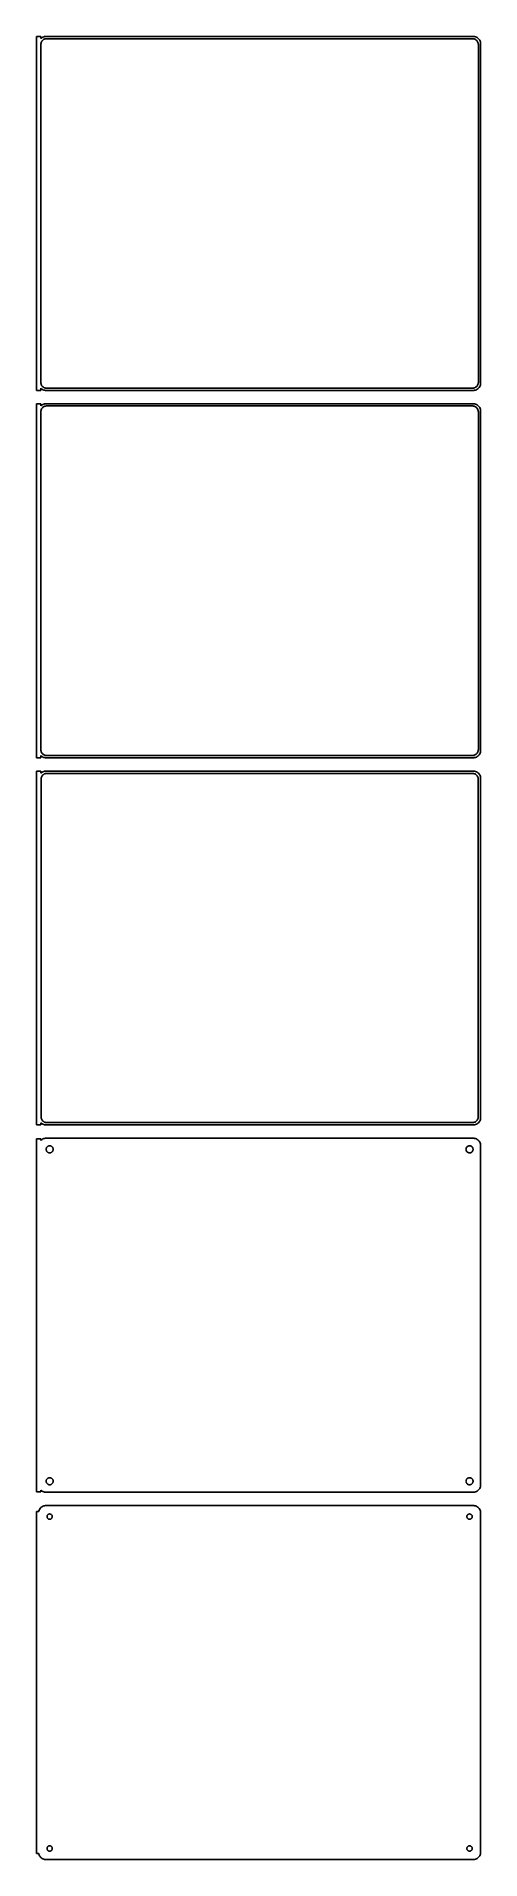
# Model space of a CAD drawing. Header units: metres. Extents: x -152 to 150, y 876 to 2112.
import ezdxf

# ---------------------------------------------------------------- set-up
doc = ezdxf.new("R2010")
doc.units = ezdxf.units.M

msp = doc.modelspace()

# ---------------------------------------------------------------- linework, layer by layer
for p, q in [((-148.5, 2111.99), (-151.5, 2111.99)), ((-151.5, 2111.99), (-151.5, 1872.01)), ((-148.5, 2110.56), (-148.5, 2111.99)), ((-148.187, 2110.85), (-148.5, 2110.56)), ((-148.5, 2106.5), (-148.468, 2107)), ((-148.5, 1877.5), (-148.5, 2106.5)), ((-148.468, 2107), (-148.374, 2107.49)), ((-148.374, 2107.49), (-148.219, 2107.97)), ((-148.219, 2107.97), (-148.005, 2108.43)), ((-147.679, 2111.22), (-148.187, 2110.85)), ((-148.005, 2108.43), (-147.736, 2108.85)), ((-147.736, 2108.85), (-147.416, 2109.24)), ((-147.129, 2111.52), (-147.679, 2111.22)), ((-147.416, 2109.24), (-147.05, 2109.58)), ((-146.545, 2111.76), (-147.129, 2111.52)), ((-147.05, 2109.58), (-146.643, 2109.88)), ((-146.643, 2109.88), (-146.203, 2110.12)), ((-145.937, 2111.91), (-146.545, 2111.76)), ((-146.203, 2110.12), (-145.736, 2110.3)), ((-145.314, 2111.99), (-145.937, 2111.91)), ((-145.736, 2110.3), (-145.25, 2110.43)), ((145.314, 2111.99), (-145.314, 2111.99)), ((-145.25, 2110.43), (-144.751, 2110.49)), ((-144.751, 2110.49), (144.751, 2110.49)), ((144.751, 2110.49), (145.25, 2110.43)), ((145.25, 2110.43), (145.736, 2110.3)), ((145.937, 2111.91), (145.314, 2111.99)), ((145.736, 2110.3), (146.203, 2110.12)), ((146.545, 2111.76), (145.937, 2111.91)), ((146.203, 2110.12), (146.643, 2109.88)), ((147.129, 2111.52), (146.545, 2111.76)), ((146.643, 2109.88), (147.05, 2109.58)), ((147.05, 2109.58), (147.416, 2109.24)), ((147.679, 2111.22), (147.129, 2111.52)), ((147.416, 2109.24), (147.736, 2108.85)), ((148.187, 2110.85), (147.679, 2111.22)), ((147.736, 2108.85), (148.005, 2108.43)), ((148.005, 2108.43), (148.219, 2107.97)), ((148.645, 2110.42), (148.187, 2110.85)), ((148.219, 2107.97), (148.374, 2107.49)), ((148.374, 2107.49), (148.468, 2107)), ((148.468, 2107), (148.5, 2106.5)), ((148.5, 2106.5), (148.5, 1877.5)), ((149.045, 2109.94), (148.645, 2110.42)), ((149.382, 2109.41), (149.045, 2109.94)), ((149.649, 2108.84), (149.382, 2109.41)), ((149.843, 2108.24), (149.649, 2108.84)), ((149.961, 2107.63), (149.843, 2108.24)), ((150, 2107), (149.961, 2107.63)), ((150, 1877), (150, 2107)), ((-151.5, 1872.01), (-148.5, 1872.01)), ((-148.468, 1877), (-148.5, 1877.5)), ((-148.5, 1873.44), (-148.187, 1873.15)), ((-148.5, 1872.01), (-148.5, 1873.44)), ((-148.374, 1876.51), (-148.468, 1877)), ((-148.219, 1876.03), (-148.374, 1876.51)), ((-148.005, 1875.57), (-148.219, 1876.03)), ((-148.187, 1873.15), (-147.679, 1872.78)), ((-147.736, 1875.15), (-148.005, 1875.57)), ((-147.416, 1874.76), (-147.736, 1875.15)), ((-147.679, 1872.78), (-147.129, 1872.48)), ((-147.05, 1874.42), (-147.416, 1874.76)), ((-147.129, 1872.48), (-146.545, 1872.24)), ((-146.643, 1874.12), (-147.05, 1874.42)), ((-146.203, 1873.88), (-146.643, 1874.12)), ((-146.545, 1872.24), (-145.937, 1872.09)), ((-145.736, 1873.7), (-146.203, 1873.88)), ((-145.937, 1872.09), (-145.314, 1872.01)), ((-145.25, 1873.57), (-145.736, 1873.7)), ((-145.314, 1872.01), (145.314, 1872.01)), ((-144.751, 1873.51), (-145.25, 1873.57)), ((144.751, 1873.51), (-144.751, 1873.51)), ((145.25, 1873.57), (144.751, 1873.51)), ((145.736, 1873.7), (145.25, 1873.57)), ((145.314, 1872.01), (145.937, 1872.09)), ((146.203, 1873.88), (145.736, 1873.7)), ((145.937, 1872.09), (146.545, 1872.24)), ((146.643, 1874.12), (146.203, 1873.88)), ((146.545, 1872.24), (147.129, 1872.48)), ((147.05, 1874.42), (146.643, 1874.12)), ((147.416, 1874.76), (147.05, 1874.42)), ((147.129, 1872.48), (147.679, 1872.78)), ((147.736, 1875.15), (147.416, 1874.76)), ((147.679, 1872.78), (148.187, 1873.15)), ((148.005, 1875.57), (147.736, 1875.15)), ((148.219, 1876.03), (148.005, 1875.57)), ((148.187, 1873.15), (148.645, 1873.58)), ((148.374, 1876.51), (148.219, 1876.03)), ((148.468, 1877), (148.374, 1876.51)), ((148.5, 1877.5), (148.468, 1877)), ((148.645, 1873.58), (149.045, 1874.06)), ((149.045, 1874.06), (149.382, 1874.59)), ((149.382, 1874.59), (149.649, 1875.16)), ((149.649, 1875.16), (149.843, 1875.76)), ((149.843, 1875.76), (149.961, 1876.37)), ((149.961, 1876.37), (150, 1877)), ((-148.5, 1862.99), (-151.5, 1862.99)), ((-151.5, 1862.99), (-151.5, 1623.01)), ((-148.5, 1861.56), (-148.5, 1862.99)), ((-148.187, 1861.85), (-148.5, 1861.56)), ((-148.5, 1857.5), (-148.468, 1858)), ((-148.5, 1628.5), (-148.5, 1857.5)), ((-148.468, 1858), (-148.374, 1858.49)), ((-148.374, 1858.49), (-148.219, 1858.97)), ((-148.219, 1858.97), (-148.005, 1859.43)), ((-147.679, 1862.22), (-148.187, 1861.85)), ((-148.005, 1859.43), (-147.736, 1859.85)), ((-147.736, 1859.85), (-147.416, 1860.24)), ((-147.129, 1862.52), (-147.679, 1862.22)), ((-147.416, 1860.24), (-147.05, 1860.58)), ((-146.545, 1862.76), (-147.129, 1862.52)), ((-147.05, 1860.58), (-146.643, 1860.88)), ((-146.643, 1860.88), (-146.203, 1861.12)), ((-145.937, 1862.91), (-146.545, 1862.76)), ((-146.203, 1861.12), (-145.736, 1861.3)), ((-145.314, 1862.99), (-145.937, 1862.91)), ((-145.736, 1861.3), (-145.25, 1861.43)), ((145.314, 1862.99), (-145.314, 1862.99)), ((-145.25, 1861.43), (-144.751, 1861.49)), ((-144.751, 1861.49), (144.751, 1861.49)), ((144.751, 1861.49), (145.25, 1861.43)), ((145.25, 1861.43), (145.736, 1861.3)), ((145.937, 1862.91), (145.314, 1862.99)), ((145.736, 1861.3), (146.203, 1861.12)), ((146.545, 1862.76), (145.937, 1862.91)), ((146.203, 1861.12), (146.643, 1860.88)), ((147.129, 1862.52), (146.545, 1862.76)), ((146.643, 1860.88), (147.05, 1860.58)), ((147.05, 1860.58), (147.416, 1860.24)), ((147.679, 1862.22), (147.129, 1862.52)), ((147.416, 1860.24), (147.736, 1859.85)), ((148.187, 1861.85), (147.679, 1862.22)), ((147.736, 1859.85), (148.005, 1859.43)), ((148.005, 1859.43), (148.219, 1858.97)), ((148.645, 1861.42), (148.187, 1861.85)), ((148.219, 1858.97), (148.374, 1858.49)), ((148.374, 1858.49), (148.468, 1858)), ((148.468, 1858), (148.5, 1857.5)), ((148.5, 1857.5), (148.5, 1628.5)), ((149.045, 1860.94), (148.645, 1861.42)), ((149.382, 1860.41), (149.045, 1860.94)), ((149.649, 1859.84), (149.382, 1860.41)), ((149.843, 1859.24), (149.649, 1859.84)), ((149.961, 1858.63), (149.843, 1859.24)), ((150, 1858), (149.961, 1858.63)), ((150, 1628), (150, 1858)), ((-151.5, 1623.01), (-148.5, 1623.01)), ((-148.468, 1628), (-148.5, 1628.5)), ((-148.5, 1624.44), (-148.187, 1624.15)), ((-148.5, 1623.01), (-148.5, 1624.44)), ((-148.374, 1627.51), (-148.468, 1628)), ((-148.219, 1627.03), (-148.374, 1627.51)), ((-148.005, 1626.57), (-148.219, 1627.03)), ((-148.187, 1624.15), (-147.679, 1623.78)), ((-147.736, 1626.15), (-148.005, 1626.57)), ((-147.416, 1625.76), (-147.736, 1626.15)), ((-147.679, 1623.78), (-147.129, 1623.48)), ((-147.05, 1625.42), (-147.416, 1625.76)), ((-147.129, 1623.48), (-146.545, 1623.24)), ((-146.643, 1625.12), (-147.05, 1625.42)), ((-146.203, 1624.88), (-146.643, 1625.12)), ((-146.545, 1623.24), (-145.937, 1623.09)), ((-145.736, 1624.7), (-146.203, 1624.88)), ((-145.937, 1623.09), (-145.314, 1623.01)), ((-145.25, 1624.57), (-145.736, 1624.7)), ((-145.314, 1623.01), (145.314, 1623.01)), ((-144.751, 1624.51), (-145.25, 1624.57)), ((144.751, 1624.51), (-144.751, 1624.51)), ((145.25, 1624.57), (144.751, 1624.51)), ((145.736, 1624.7), (145.25, 1624.57)), ((145.314, 1623.01), (145.937, 1623.09)), ((146.203, 1624.88), (145.736, 1624.7)), ((145.937, 1623.09), (146.545, 1623.24)), ((146.643, 1625.12), (146.203, 1624.88)), ((146.545, 1623.24), (147.129, 1623.48)), ((147.05, 1625.42), (146.643, 1625.12)), ((147.416, 1625.76), (147.05, 1625.42)), ((147.129, 1623.48), (147.679, 1623.78)), ((147.736, 1626.15), (147.416, 1625.76)), ((147.679, 1623.78), (148.187, 1624.15)), ((148.005, 1626.57), (147.736, 1626.15)), ((148.219, 1627.03), (148.005, 1626.57)), ((148.187, 1624.15), (148.645, 1624.58)), ((148.374, 1627.51), (148.219, 1627.03)), ((148.468, 1628), (148.374, 1627.51)), ((148.5, 1628.5), (148.468, 1628)), ((148.645, 1624.58), (149.045, 1625.06)), ((149.045, 1625.06), (149.382, 1625.59)), ((149.382, 1625.59), (149.649, 1626.16)), ((149.649, 1626.16), (149.843, 1626.76)), ((149.843, 1626.76), (149.961, 1627.37)), ((149.961, 1627.37), (150, 1628)), ((-148.5, 1613.99), (-151.5, 1613.99)), ((-151.5, 1613.99), (-151.5, 1374.01)), ((-148.5, 1612.56), (-148.5, 1613.99)), ((-148.187, 1612.85), (-148.5, 1612.56)), ((-148.373, 1608.5), (-148.342, 1608.99)), ((-148.373, 1379.5), (-148.373, 1608.5)), ((-148.342, 1608.99), (-148.251, 1609.46)), ((-148.251, 1609.46), (-148.101, 1609.93)), ((-147.679, 1613.22), (-148.187, 1612.85)), ((-148.101, 1609.93), (-147.894, 1610.37)), ((-147.894, 1610.37), (-147.633, 1610.78)), ((-147.129, 1613.52), (-147.679, 1613.22)), ((-147.633, 1610.78), (-147.323, 1611.15)), ((-147.323, 1611.15), (-146.969, 1611.48)), ((-146.545, 1613.76), (-147.129, 1613.52)), ((-146.969, 1611.48), (-146.575, 1611.77)), ((-146.575, 1611.77), (-146.149, 1612)), ((-145.937, 1613.91), (-146.545, 1613.76)), ((-146.149, 1612), (-145.697, 1612.18)), ((-145.314, 1613.99), (-145.937, 1613.91)), ((-145.697, 1612.18), (-145.226, 1612.3)), ((145.314, 1613.99), (-145.314, 1613.99)), ((-145.226, 1612.3), (-144.743, 1612.36)), ((-144.743, 1612.36), (144.743, 1612.36)), ((144.743, 1612.36), (145.226, 1612.3)), ((145.226, 1612.3), (145.697, 1612.18)), ((145.937, 1613.91), (145.314, 1613.99)), ((145.697, 1612.18), (146.149, 1612)), ((146.545, 1613.76), (145.937, 1613.91)), ((146.149, 1612), (146.575, 1611.77)), ((147.129, 1613.52), (146.545, 1613.76)), ((146.575, 1611.77), (146.969, 1611.48)), ((146.969, 1611.48), (147.323, 1611.15)), ((147.679, 1613.22), (147.129, 1613.52)), ((147.323, 1611.15), (147.633, 1610.78)), ((147.633, 1610.78), (147.894, 1610.37)), ((148.187, 1612.85), (147.679, 1613.22)), ((147.894, 1610.37), (148.101, 1609.93)), ((148.101, 1609.93), (148.251, 1609.46)), ((148.645, 1612.42), (148.187, 1612.85)), ((148.251, 1609.46), (148.342, 1608.99)), ((148.342, 1608.99), (148.373, 1608.5)), ((148.373, 1608.5), (148.373, 1379.5)), ((149.045, 1611.94), (148.645, 1612.42)), ((149.382, 1611.41), (149.045, 1611.94)), ((149.649, 1610.84), (149.382, 1611.41)), ((149.843, 1610.24), (149.649, 1610.84)), ((149.961, 1609.63), (149.843, 1610.24)), ((150, 1609), (149.961, 1609.63)), ((150, 1379), (150, 1609)), ((-151.5, 1374.01), (-148.5, 1374.01)), ((-148.5, 1375.44), (-148.187, 1375.15)), ((-148.5, 1374.01), (-148.5, 1375.44)), ((-148.342, 1379.01), (-148.373, 1379.5)), ((-148.251, 1378.54), (-148.342, 1379.01)), ((-148.101, 1378.07), (-148.251, 1378.54)), ((-148.187, 1375.15), (-147.679, 1374.78)), ((-147.894, 1377.63), (-148.101, 1378.07)), ((-147.633, 1377.22), (-147.894, 1377.63)), ((-147.679, 1374.78), (-147.129, 1374.48)), ((-147.323, 1376.85), (-147.633, 1377.22)), ((-146.969, 1376.52), (-147.323, 1376.85)), ((-147.129, 1374.48), (-146.545, 1374.24)), ((-146.575, 1376.23), (-146.969, 1376.52)), ((-146.149, 1376), (-146.575, 1376.23)), ((-146.545, 1374.24), (-145.937, 1374.09)), ((-145.697, 1375.82), (-146.149, 1376)), ((-145.937, 1374.09), (-145.314, 1374.01)), ((-145.226, 1375.7), (-145.697, 1375.82)), ((-145.314, 1374.01), (145.314, 1374.01)), ((-144.743, 1375.64), (-145.226, 1375.7)), ((144.743, 1375.64), (-144.743, 1375.64)), ((145.226, 1375.7), (144.743, 1375.64)), ((145.697, 1375.82), (145.226, 1375.7)), ((145.314, 1374.01), (145.937, 1374.09)), ((146.149, 1376), (145.697, 1375.82)), ((145.937, 1374.09), (146.545, 1374.24)), ((146.575, 1376.23), (146.149, 1376)), ((146.545, 1374.24), (147.129, 1374.48)), ((146.969, 1376.52), (146.575, 1376.23)), ((147.323, 1376.85), (146.969, 1376.52)), ((147.129, 1374.48), (147.679, 1374.78)), ((147.633, 1377.22), (147.323, 1376.85)), ((147.894, 1377.63), (147.633, 1377.22)), ((147.679, 1374.78), (148.187, 1375.15)), ((148.101, 1378.07), (147.894, 1377.63)), ((148.251, 1378.54), (148.101, 1378.07)), ((148.187, 1375.15), (148.645, 1375.58)), ((148.342, 1379.01), (148.251, 1378.54)), ((148.373, 1379.5), (148.342, 1379.01)), ((148.645, 1375.58), (149.045, 1376.06)), ((149.045, 1376.06), (149.382, 1376.59)), ((149.382, 1376.59), (149.649, 1377.16)), ((149.649, 1377.16), (149.843, 1377.76)), ((149.843, 1377.76), (149.961, 1378.37)), ((149.961, 1378.37), (150, 1379)), ((-148.5, 1364.61), (-151.5, 1364.61)), ((-151.5, 1364.61), (-151.5, 1125.39)), ((-148.5, 1363.56), (-148.5, 1364.61)), ((-148.187, 1363.85), (-148.5, 1363.56)), ((-147.679, 1364.22), (-148.187, 1363.85)), ((-147.129, 1364.52), (-147.679, 1364.22)), ((-146.545, 1364.76), (-147.129, 1364.52)), ((-145.937, 1364.91), (-146.545, 1364.76)), ((-145.314, 1364.99), (-145.937, 1364.91)), ((145.314, 1364.99), (-145.314, 1364.99)), ((-143.786, 1359.53), (-143.522, 1359.67)), ((-143.522, 1359.67), (-143.242, 1359.78)), ((-143.242, 1359.78), (-142.95, 1359.86)), ((-142.95, 1359.86), (-142.651, 1359.9)), ((-142.651, 1359.9), (-142.349, 1359.9)), ((-142.349, 1359.9), (-142.05, 1359.86)), ((-142.05, 1359.86), (-141.758, 1359.78)), ((-141.758, 1359.78), (-141.478, 1359.67)), ((-141.478, 1359.67), (-141.214, 1359.53)), ((141.214, 1359.53), (141.478, 1359.67)), ((141.478, 1359.67), (141.758, 1359.78)), ((141.758, 1359.78), (142.05, 1359.86)), ((142.05, 1359.86), (142.349, 1359.9)), ((142.349, 1359.9), (142.651, 1359.9)), ((142.651, 1359.9), (142.95, 1359.86)), ((142.95, 1359.86), (143.242, 1359.78)), ((143.242, 1359.78), (143.522, 1359.67)), ((143.522, 1359.67), (143.786, 1359.53)), ((145.937, 1364.91), (145.314, 1364.99)), ((146.545, 1364.76), (145.937, 1364.91)), ((147.129, 1364.52), (146.545, 1364.76)), ((147.679, 1364.22), (147.129, 1364.52)), ((148.187, 1363.85), (147.679, 1364.22)), ((148.645, 1363.42), (148.187, 1363.85)), ((149.045, 1362.94), (148.645, 1363.42)), ((149.382, 1362.41), (149.045, 1362.94)), ((149.649, 1361.84), (149.382, 1362.41)), ((149.843, 1361.24), (149.649, 1361.84)), ((149.961, 1360.63), (149.843, 1361.24)), ((150, 1360), (149.961, 1360.63)), ((150, 1130), (150, 1360)), ((-144.9, 1357.5), (-144.881, 1357.8)), ((-144.881, 1357.2), (-144.9, 1357.5)), ((-144.881, 1357.8), (-144.825, 1358.1)), ((-144.825, 1356.9), (-144.881, 1357.2)), ((-144.825, 1358.1), (-144.731, 1358.38)), ((-144.731, 1356.62), (-144.825, 1356.9)), ((-144.731, 1358.38), (-144.603, 1358.66)), ((-144.603, 1356.34), (-144.731, 1356.62)), ((-144.603, 1358.66), (-144.442, 1358.91)), ((-144.442, 1356.09), (-144.603, 1356.34)), ((-144.442, 1358.91), (-144.25, 1359.14)), ((-144.25, 1355.86), (-144.442, 1356.09)), ((-144.25, 1359.14), (-144.03, 1359.35)), ((-144.03, 1355.65), (-144.25, 1355.86)), ((-144.03, 1359.35), (-143.786, 1359.53)), ((-143.786, 1355.47), (-144.03, 1355.65)), ((-143.522, 1355.33), (-143.786, 1355.47)), ((-143.242, 1355.22), (-143.522, 1355.33)), ((-142.95, 1355.14), (-143.242, 1355.22)), ((-142.651, 1355.1), (-142.95, 1355.14)), ((-142.349, 1355.1), (-142.651, 1355.1)), ((-142.05, 1355.14), (-142.349, 1355.1)), ((-141.758, 1355.22), (-142.05, 1355.14)), ((-141.478, 1355.33), (-141.758, 1355.22)), ((-141.214, 1355.47), (-141.478, 1355.33)), ((-141.214, 1359.53), (-140.97, 1359.35)), ((-140.97, 1355.65), (-141.214, 1355.47)), ((-140.97, 1359.35), (-140.75, 1359.14)), ((-140.75, 1355.86), (-140.97, 1355.65)), ((-140.75, 1359.14), (-140.558, 1358.91)), ((-140.558, 1356.09), (-140.75, 1355.86)), ((-140.558, 1358.91), (-140.397, 1358.66)), ((-140.397, 1356.34), (-140.558, 1356.09)), ((-140.397, 1358.66), (-140.269, 1358.38)), ((-140.269, 1356.62), (-140.397, 1356.34)), ((-140.269, 1358.38), (-140.175, 1358.1)), ((-140.175, 1356.9), (-140.269, 1356.62)), ((-140.175, 1358.1), (-140.119, 1357.8)), ((-140.119, 1357.2), (-140.175, 1356.9)), ((-140.119, 1357.8), (-140.1, 1357.5)), ((-140.1, 1357.5), (-140.119, 1357.2)), ((140.1, 1357.5), (140.119, 1357.8)), ((140.119, 1357.2), (140.1, 1357.5)), ((140.119, 1357.8), (140.175, 1358.1)), ((140.175, 1356.9), (140.119, 1357.2)), ((140.175, 1358.1), (140.269, 1358.38)), ((140.269, 1356.62), (140.175, 1356.9)), ((140.269, 1358.38), (140.397, 1358.66)), ((140.397, 1356.34), (140.269, 1356.62)), ((140.397, 1358.66), (140.558, 1358.91)), ((140.558, 1356.09), (140.397, 1356.34)), ((140.558, 1358.91), (140.75, 1359.14)), ((140.75, 1355.86), (140.558, 1356.09)), ((140.75, 1359.14), (140.97, 1359.35)), ((140.97, 1355.65), (140.75, 1355.86)), ((140.97, 1359.35), (141.214, 1359.53)), ((141.214, 1355.47), (140.97, 1355.65)), ((141.478, 1355.33), (141.214, 1355.47)), ((141.758, 1355.22), (141.478, 1355.33)), ((142.05, 1355.14), (141.758, 1355.22)), ((142.349, 1355.1), (142.05, 1355.14)), ((142.651, 1355.1), (142.349, 1355.1)), ((142.95, 1355.14), (142.651, 1355.1)), ((143.242, 1355.22), (142.95, 1355.14)), ((143.522, 1355.33), (143.242, 1355.22)), ((143.786, 1355.47), (143.522, 1355.33)), ((143.786, 1359.53), (144.03, 1359.35)), ((144.03, 1355.65), (143.786, 1355.47)), ((144.03, 1359.35), (144.25, 1359.14)), ((144.25, 1355.86), (144.03, 1355.65)), ((144.25, 1359.14), (144.442, 1358.91)), ((144.442, 1356.09), (144.25, 1355.86)), ((144.442, 1358.91), (144.603, 1358.66)), ((144.603, 1356.34), (144.442, 1356.09)), ((144.603, 1358.66), (144.731, 1358.38)), ((144.731, 1356.62), (144.603, 1356.34)), ((144.731, 1358.38), (144.825, 1358.1)), ((144.825, 1356.9), (144.731, 1356.62)), ((144.825, 1358.1), (144.881, 1357.8)), ((144.881, 1357.2), (144.825, 1356.9)), ((144.881, 1357.8), (144.9, 1357.5)), ((144.9, 1357.5), (144.881, 1357.2)), ((-151.5, 1125.39), (-148.5, 1125.39)), ((-148.5, 1125.39), (-148.5, 1126.44)), ((-148.5, 1126.44), (-148.187, 1126.15)), ((-148.187, 1126.15), (-147.679, 1125.78)), ((-147.679, 1125.78), (-147.129, 1125.48)), ((-147.129, 1125.48), (-146.545, 1125.24)), ((-146.545, 1125.24), (-145.937, 1125.09)), ((-145.937, 1125.09), (-145.314, 1125.01)), ((-145.314, 1125.01), (145.314, 1125.01)), ((-144.9, 1132.5), (-144.881, 1132.8)), ((-144.881, 1132.2), (-144.9, 1132.5)), ((-144.881, 1132.8), (-144.825, 1133.1)), ((-144.825, 1131.9), (-144.881, 1132.2)), ((-144.825, 1133.1), (-144.731, 1133.38)), ((-144.731, 1131.62), (-144.825, 1131.9)), ((-144.731, 1133.38), (-144.603, 1133.66)), ((-144.603, 1131.34), (-144.731, 1131.62)), ((-144.603, 1133.66), (-144.442, 1133.91)), ((-144.442, 1131.09), (-144.603, 1131.34)), ((-144.442, 1133.91), (-144.25, 1134.14)), ((-144.25, 1130.86), (-144.442, 1131.09)), ((-144.25, 1134.14), (-144.03, 1134.35)), ((-144.03, 1130.65), (-144.25, 1130.86)), ((-144.03, 1134.35), (-143.786, 1134.53)), ((-143.786, 1130.47), (-144.03, 1130.65)), ((-143.786, 1134.53), (-143.522, 1134.67)), ((-143.522, 1130.33), (-143.786, 1130.47)), ((-143.522, 1134.67), (-143.242, 1134.78)), ((-143.242, 1130.22), (-143.522, 1130.33)), ((-143.242, 1134.78), (-142.95, 1134.86)), ((-142.95, 1130.14), (-143.242, 1130.22)), ((-142.95, 1134.86), (-142.651, 1134.9)), ((-142.651, 1130.1), (-142.95, 1130.14)), ((-142.651, 1134.9), (-142.349, 1134.9)), ((-142.349, 1130.1), (-142.651, 1130.1)), ((-142.349, 1134.9), (-142.05, 1134.86)), ((-142.05, 1130.14), (-142.349, 1130.1)), ((-142.05, 1134.86), (-141.758, 1134.78)), ((-141.758, 1130.22), (-142.05, 1130.14)), ((-141.758, 1134.78), (-141.478, 1134.67)), ((-141.478, 1130.33), (-141.758, 1130.22)), ((-141.478, 1134.67), (-141.214, 1134.53)), ((-141.214, 1130.47), (-141.478, 1130.33)), ((-141.214, 1134.53), (-140.97, 1134.35)), ((-140.97, 1130.65), (-141.214, 1130.47)), ((-140.97, 1134.35), (-140.75, 1134.14)), ((-140.75, 1130.86), (-140.97, 1130.65)), ((-140.75, 1134.14), (-140.558, 1133.91)), ((-140.558, 1131.09), (-140.75, 1130.86)), ((-140.558, 1133.91), (-140.397, 1133.66)), ((-140.397, 1131.34), (-140.558, 1131.09)), ((-140.397, 1133.66), (-140.269, 1133.38)), ((-140.269, 1131.62), (-140.397, 1131.34)), ((-140.269, 1133.38), (-140.175, 1133.1)), ((-140.175, 1131.9), (-140.269, 1131.62)), ((-140.175, 1133.1), (-140.119, 1132.8)), ((-140.119, 1132.2), (-140.175, 1131.9)), ((-140.119, 1132.8), (-140.1, 1132.5)), ((-140.1, 1132.5), (-140.119, 1132.2)), ((140.1, 1132.5), (140.119, 1132.8)), ((140.119, 1132.2), (140.1, 1132.5)), ((140.119, 1132.8), (140.175, 1133.1)), ((140.175, 1131.9), (140.119, 1132.2)), ((140.175, 1133.1), (140.269, 1133.38)), ((140.269, 1131.62), (140.175, 1131.9)), ((140.269, 1133.38), (140.397, 1133.66)), ((140.397, 1131.34), (140.269, 1131.62)), ((140.397, 1133.66), (140.558, 1133.91)), ((140.558, 1131.09), (140.397, 1131.34)), ((140.558, 1133.91), (140.75, 1134.14)), ((140.75, 1130.86), (140.558, 1131.09)), ((140.75, 1134.14), (140.97, 1134.35)), ((140.97, 1130.65), (140.75, 1130.86)), ((140.97, 1134.35), (141.214, 1134.53)), ((141.214, 1130.47), (140.97, 1130.65)), ((141.214, 1134.53), (141.478, 1134.67)), ((141.478, 1130.33), (141.214, 1130.47)), ((141.478, 1134.67), (141.758, 1134.78)), ((141.758, 1130.22), (141.478, 1130.33)), ((141.758, 1134.78), (142.05, 1134.86)), ((142.05, 1130.14), (141.758, 1130.22)), ((142.05, 1134.86), (142.349, 1134.9)), ((142.349, 1130.1), (142.05, 1130.14)), ((142.349, 1134.9), (142.651, 1134.9)), ((142.651, 1130.1), (142.349, 1130.1)), ((142.651, 1134.9), (142.95, 1134.86)), ((142.95, 1130.14), (142.651, 1130.1)), ((142.95, 1134.86), (143.242, 1134.78)), ((143.242, 1130.22), (142.95, 1130.14)), ((143.242, 1134.78), (143.522, 1134.67)), ((143.522, 1130.33), (143.242, 1130.22)), ((143.522, 1134.67), (143.786, 1134.53)), ((143.786, 1130.47), (143.522, 1130.33)), ((143.786, 1134.53), (144.03, 1134.35)), ((144.03, 1130.65), (143.786, 1130.47)), ((144.03, 1134.35), (144.25, 1134.14)), ((144.25, 1130.86), (144.03, 1130.65)), ((144.25, 1134.14), (144.442, 1133.91)), ((144.442, 1131.09), (144.25, 1130.86)), ((144.442, 1133.91), (144.603, 1133.66)), ((144.603, 1131.34), (144.442, 1131.09)), ((144.603, 1133.66), (144.731, 1133.38)), ((144.731, 1131.62), (144.603, 1131.34)), ((144.731, 1133.38), (144.825, 1133.1)), ((144.825, 1131.9), (144.731, 1131.62)), ((144.825, 1133.1), (144.881, 1132.8)), ((144.881, 1132.2), (144.825, 1131.9)), ((144.881, 1132.8), (144.9, 1132.5)), ((144.9, 1132.5), (144.881, 1132.2)), ((145.314, 1125.01), (145.937, 1125.09)), ((145.937, 1125.09), (146.545, 1125.24)), ((146.545, 1125.24), (147.129, 1125.48)), ((147.129, 1125.48), (147.679, 1125.78)), ((147.679, 1125.78), (148.187, 1126.15)), ((148.187, 1126.15), (148.645, 1126.58)), ((148.645, 1126.58), (149.045, 1127.06)), ((149.045, 1127.06), (149.382, 1127.59)), ((149.382, 1127.59), (149.649, 1128.16)), ((149.649, 1128.16), (149.843, 1128.76)), ((149.843, 1128.76), (149.961, 1129.37)), ((149.961, 1129.37), (150, 1130)), ((-149.649, 1112.84), (-149.843, 1112.24)), ((-149.382, 1113.41), (-149.649, 1112.84)), ((-149.045, 1113.94), (-149.382, 1113.41)), ((-148.645, 1114.42), (-149.045, 1113.94)), ((-148.187, 1114.85), (-148.645, 1114.42)), ((-147.679, 1115.22), (-148.187, 1114.85)), ((-147.129, 1115.52), (-147.679, 1115.22)), ((-146.545, 1115.76), (-147.129, 1115.52)), ((-145.937, 1115.91), (-146.545, 1115.76)), ((-145.314, 1115.99), (-145.937, 1115.91)), ((145.314, 1115.99), (-145.314, 1115.99)), ((145.937, 1115.91), (145.314, 1115.99)), ((146.545, 1115.76), (145.937, 1115.91)), ((147.129, 1115.52), (146.545, 1115.76)), ((147.679, 1115.22), (147.129, 1115.52)), ((148.187, 1114.85), (147.679, 1115.22)), ((148.645, 1114.42), (148.187, 1114.85)), ((149.045, 1113.94), (148.645, 1114.42)), ((149.382, 1113.41), (149.045, 1113.94)), ((149.649, 1112.84), (149.382, 1113.41)), ((149.843, 1112.24), (149.649, 1112.84)), ((-149.9, 1111.94), (-151.5, 1111.94)), ((-151.5, 1111.94), (-151.5, 880.056)), ((-149.843, 1112.24), (-149.9, 1111.94)), ((-144.3, 1108.5), (-144.286, 1108.73)), ((-144.286, 1108.27), (-144.3, 1108.5)), ((-144.286, 1108.73), (-144.243, 1108.95)), ((-144.243, 1108.05), (-144.286, 1108.27)), ((-144.243, 1108.95), (-144.174, 1109.16)), ((-144.174, 1107.84), (-144.243, 1108.05)), ((-144.174, 1109.16), (-144.077, 1109.37)), ((-144.077, 1107.63), (-144.174, 1107.84)), ((-144.077, 1109.37), (-143.956, 1109.56)), ((-143.956, 1107.44), (-144.077, 1107.63)), ((-143.956, 1109.56), (-143.812, 1109.73)), ((-143.812, 1107.27), (-143.956, 1107.44)), ((-143.812, 1109.73), (-143.647, 1109.89)), ((-143.647, 1107.11), (-143.812, 1107.27)), ((-143.647, 1109.89), (-143.464, 1110.02)), ((-143.464, 1106.98), (-143.647, 1107.11)), ((-143.464, 1110.02), (-143.266, 1110.13)), ((-143.266, 1106.87), (-143.464, 1106.98)), ((-143.266, 1110.13), (-143.056, 1110.21)), ((-143.056, 1106.79), (-143.266, 1106.87)), ((-143.056, 1110.21), (-142.837, 1110.27)), ((-142.837, 1106.73), (-143.056, 1106.79)), ((-142.837, 1110.27), (-142.613, 1110.3)), ((-142.613, 1106.7), (-142.837, 1106.73)), ((-142.613, 1110.3), (-142.387, 1110.3)), ((-142.387, 1106.7), (-142.613, 1106.7)), ((-142.387, 1110.3), (-142.163, 1110.27)), ((-142.163, 1106.73), (-142.387, 1106.7)), ((-142.163, 1110.27), (-141.944, 1110.21)), ((-141.944, 1106.79), (-142.163, 1106.73)), ((-141.944, 1110.21), (-141.734, 1110.13)), ((-141.734, 1106.87), (-141.944, 1106.79)), ((-141.734, 1110.13), (-141.536, 1110.02)), ((-141.536, 1106.98), (-141.734, 1106.87)), ((-141.536, 1110.02), (-141.353, 1109.89)), ((-141.353, 1107.11), (-141.536, 1106.98)), ((-141.353, 1109.89), (-141.188, 1109.73)), ((-141.188, 1107.27), (-141.353, 1107.11)), ((-141.188, 1109.73), (-141.044, 1109.56)), ((-141.044, 1107.44), (-141.188, 1107.27)), ((-141.044, 1109.56), (-140.923, 1109.37)), ((-140.923, 1107.63), (-141.044, 1107.44)), ((-140.923, 1109.37), (-140.826, 1109.16)), ((-140.826, 1107.84), (-140.923, 1107.63)), ((-140.826, 1109.16), (-140.757, 1108.95)), ((-140.757, 1108.05), (-140.826, 1107.84)), ((-140.757, 1108.95), (-140.714, 1108.73)), ((-140.714, 1108.27), (-140.757, 1108.05)), ((-140.714, 1108.73), (-140.7, 1108.5)), ((-140.7, 1108.5), (-140.714, 1108.27)), ((140.7, 1108.5), (140.714, 1108.73)), ((140.714, 1108.27), (140.7, 1108.5)), ((140.714, 1108.73), (140.757, 1108.95)), ((140.757, 1108.05), (140.714, 1108.27)), ((140.757, 1108.95), (140.826, 1109.16)), ((140.826, 1107.84), (140.757, 1108.05)), ((140.826, 1109.16), (140.923, 1109.37)), ((140.923, 1107.63), (140.826, 1107.84)), ((140.923, 1109.37), (141.044, 1109.56)), ((141.044, 1107.44), (140.923, 1107.63)), ((141.044, 1109.56), (141.188, 1109.73)), ((141.188, 1107.27), (141.044, 1107.44)), ((141.188, 1109.73), (141.353, 1109.89)), ((141.353, 1107.11), (141.188, 1107.27)), ((141.353, 1109.89), (141.536, 1110.02)), ((141.536, 1106.98), (141.353, 1107.11)), ((141.536, 1110.02), (141.734, 1110.13)), ((141.734, 1106.87), (141.536, 1106.98)), ((141.734, 1110.13), (141.944, 1110.21)), ((141.944, 1106.79), (141.734, 1106.87)), ((141.944, 1110.21), (142.163, 1110.27)), ((142.163, 1106.73), (141.944, 1106.79)), ((142.163, 1110.27), (142.387, 1110.3)), ((142.387, 1106.7), (142.163, 1106.73)), ((142.387, 1110.3), (142.613, 1110.3)), ((142.613, 1106.7), (142.387, 1106.7)), ((142.613, 1110.3), (142.837, 1110.27)), ((142.837, 1106.73), (142.613, 1106.7)), ((142.837, 1110.27), (143.056, 1110.21)), ((143.056, 1106.79), (142.837, 1106.73)), ((143.056, 1110.21), (143.266, 1110.13)), ((143.266, 1106.87), (143.056, 1106.79)), ((143.266, 1110.13), (143.464, 1110.02)), ((143.464, 1106.98), (143.266, 1106.87)), ((143.464, 1110.02), (143.647, 1109.89)), ((143.647, 1107.11), (143.464, 1106.98)), ((143.647, 1109.89), (143.812, 1109.73)), ((143.812, 1107.27), (143.647, 1107.11)), ((143.812, 1109.73), (143.956, 1109.56)), ((143.956, 1107.44), (143.812, 1107.27)), ((143.956, 1109.56), (144.077, 1109.37)), ((144.077, 1107.63), (143.956, 1107.44)), ((144.077, 1109.37), (144.174, 1109.16)), ((144.174, 1107.84), (144.077, 1107.63)), ((144.174, 1109.16), (144.243, 1108.95)), ((144.243, 1108.05), (144.174, 1107.84)), ((144.243, 1108.95), (144.286, 1108.73)), ((144.286, 1108.27), (144.243, 1108.05)), ((144.286, 1108.73), (144.3, 1108.5)), ((144.3, 1108.5), (144.286, 1108.27)), ((149.961, 1111.63), (149.843, 1112.24)), ((150, 1111), (149.961, 1111.63)), ((150, 881), (150, 1111)), ((-151.5, 880.056), (-149.9, 880.056)), ((-149.9, 880.056), (-149.843, 879.757)), ((-149.843, 879.757), (-149.649, 879.159)), ((-149.649, 879.159), (-149.382, 878.591)), ((-149.382, 878.591), (-149.045, 878.061)), ((-149.045, 878.061), (-148.645, 877.577)), ((-148.645, 877.577), (-148.187, 877.147)), ((-144.3, 883.5), (-144.286, 883.726)), ((-144.286, 883.274), (-144.3, 883.5)), ((-144.286, 883.726), (-144.243, 883.948)), ((-144.243, 883.052), (-144.286, 883.274)), ((-144.243, 883.948), (-144.174, 884.163)), ((-144.174, 882.837), (-144.243, 883.052)), ((-144.174, 884.163), (-144.077, 884.367)), ((-144.077, 882.633), (-144.174, 882.837)), ((-144.077, 884.367), (-143.956, 884.558)), ((-143.956, 882.442), (-144.077, 882.633)), ((-143.956, 884.558), (-143.812, 884.732)), ((-143.812, 882.268), (-143.956, 882.442)), ((-143.812, 884.732), (-143.647, 884.887)), ((-143.647, 882.113), (-143.812, 882.268)), ((-143.647, 884.887), (-143.464, 885.02)), ((-143.464, 881.98), (-143.647, 882.113)), ((-143.464, 885.02), (-143.266, 885.129)), ((-143.266, 881.871), (-143.464, 881.98)), ((-143.266, 885.129), (-143.056, 885.212)), ((-143.056, 881.788), (-143.266, 881.871)), ((-143.056, 885.212), (-142.837, 885.268)), ((-142.837, 881.732), (-143.056, 881.788)), ((-142.837, 885.268), (-142.613, 885.296)), ((-142.613, 881.704), (-142.837, 881.732)), ((-142.613, 885.296), (-142.387, 885.296)), ((-142.387, 881.704), (-142.613, 881.704)), ((-142.387, 885.296), (-142.163, 885.268)), ((-142.163, 881.732), (-142.387, 881.704)), ((-142.163, 885.268), (-141.944, 885.212)), ((-141.944, 881.788), (-142.163, 881.732)), ((-141.944, 885.212), (-141.734, 885.129)), ((-141.734, 881.871), (-141.944, 881.788)), ((-141.734, 885.129), (-141.536, 885.02)), ((-141.536, 881.98), (-141.734, 881.871)), ((-141.536, 885.02), (-141.353, 884.887)), ((-141.353, 882.113), (-141.536, 881.98)), ((-141.353, 884.887), (-141.188, 884.732)), ((-141.188, 882.268), (-141.353, 882.113)), ((-141.188, 884.732), (-141.044, 884.558)), ((-141.044, 882.442), (-141.188, 882.268)), ((-141.044, 884.558), (-140.923, 884.367)), ((-140.923, 882.633), (-141.044, 882.442)), ((-140.923, 884.367), (-140.826, 884.163)), ((-140.826, 882.837), (-140.923, 882.633)), ((-140.826, 884.163), (-140.757, 883.948)), ((-140.757, 883.052), (-140.826, 882.837)), ((-140.757, 883.948), (-140.714, 883.726)), ((-140.714, 883.274), (-140.757, 883.052)), ((-140.714, 883.726), (-140.7, 883.5)), ((-140.7, 883.5), (-140.714, 883.274)), ((140.7, 883.5), (140.714, 883.726)), ((140.714, 883.274), (140.7, 883.5)), ((140.714, 883.726), (140.757, 883.948)), ((140.757, 883.052), (140.714, 883.274)), ((140.757, 883.948), (140.826, 884.163)), ((140.826, 882.837), (140.757, 883.052)), ((140.826, 884.163), (140.923, 884.367)), ((140.923, 882.633), (140.826, 882.837)), ((140.923, 884.367), (141.044, 884.558)), ((141.044, 882.442), (140.923, 882.633)), ((141.044, 884.558), (141.188, 884.732)), ((141.188, 882.268), (141.044, 882.442)), ((141.188, 884.732), (141.353, 884.887)), ((141.353, 882.113), (141.188, 882.268)), ((141.353, 884.887), (141.536, 885.02)), ((141.536, 881.98), (141.353, 882.113)), ((141.536, 885.02), (141.734, 885.129)), ((141.734, 881.871), (141.536, 881.98)), ((141.734, 885.129), (141.944, 885.212)), ((141.944, 881.788), (141.734, 881.871)), ((141.944, 885.212), (142.163, 885.268)), ((142.163, 881.732), (141.944, 881.788)), ((142.163, 885.268), (142.387, 885.296)), ((142.387, 881.704), (142.163, 881.732)), ((142.387, 885.296), (142.613, 885.296)), ((142.613, 881.704), (142.387, 881.704)), ((142.613, 885.296), (142.837, 885.268)), ((142.837, 881.732), (142.613, 881.704)), ((142.837, 885.268), (143.056, 885.212)), ((143.056, 881.788), (142.837, 881.732)), ((143.056, 885.212), (143.266, 885.129)), ((143.266, 881.871), (143.056, 881.788)), ((143.266, 885.129), (143.464, 885.02)), ((143.464, 881.98), (143.266, 881.871)), ((143.464, 885.02), (143.647, 884.887)), ((143.647, 882.113), (143.464, 881.98)), ((143.647, 884.887), (143.812, 884.732)), ((143.812, 882.268), (143.647, 882.113)), ((143.812, 884.732), (143.956, 884.558)), ((143.956, 882.442), (143.812, 882.268)), ((143.956, 884.558), (144.077, 884.367)), ((144.077, 882.633), (143.956, 882.442)), ((144.077, 884.367), (144.174, 884.163)), ((144.174, 882.837), (144.077, 882.633)), ((144.174, 884.163), (144.243, 883.948)), ((144.243, 883.052), (144.174, 882.837)), ((144.243, 883.948), (144.286, 883.726)), ((144.286, 883.274), (144.243, 883.052)), ((144.286, 883.726), (144.3, 883.5)), ((144.3, 883.5), (144.286, 883.274)), ((148.187, 877.147), (148.645, 877.577)), ((148.645, 877.577), (149.045, 878.061)), ((149.045, 878.061), (149.382, 878.591)), ((149.382, 878.591), (149.649, 879.159)), ((149.649, 879.159), (149.843, 879.757)), ((149.843, 879.757), (149.961, 880.373)), ((149.961, 880.373), (150, 881)), ((-148.187, 877.147), (-147.679, 876.778)), ((-147.679, 876.778), (-147.129, 876.476)), ((-147.129, 876.476), (-146.545, 876.245)), ((-146.545, 876.245), (-145.937, 876.089)), ((-145.937, 876.089), (-145.314, 876.01)), ((-145.314, 876.01), (145.314, 876.01)), ((145.314, 876.01), (145.937, 876.089)), ((145.937, 876.089), (146.545, 876.245)), ((146.545, 876.245), (147.129, 876.476)), ((147.129, 876.476), (147.679, 876.778)), ((147.679, 876.778), (148.187, 877.147))]:
    msp.add_line(p, q)

doc.saveas('drawing.dxf')
